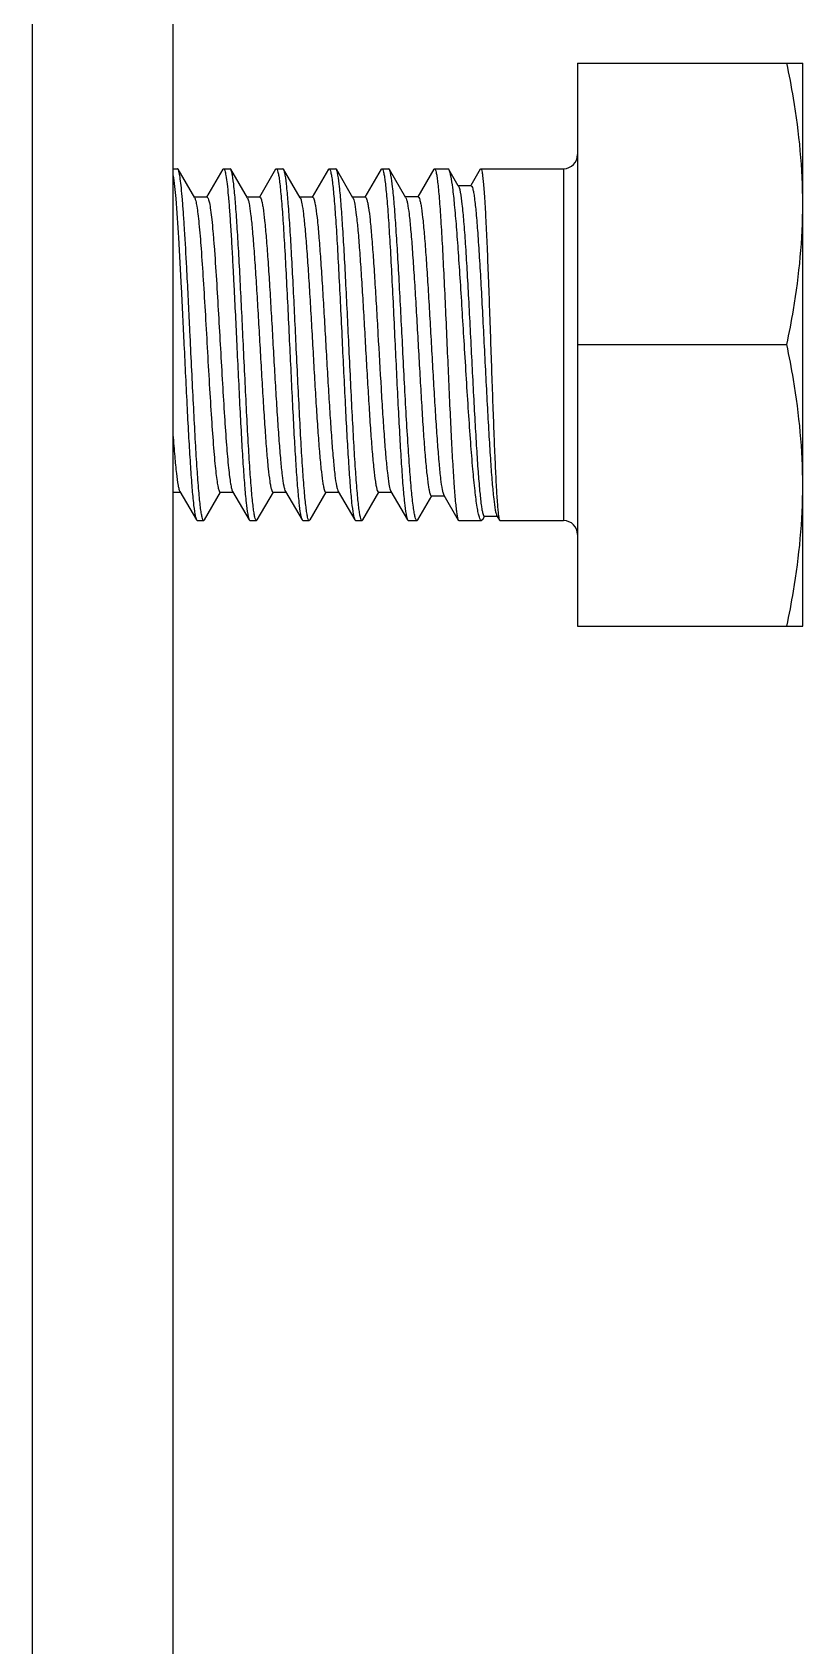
# Model space of a CAD drawing. Extents: x 27938 to 1507990, y 110129 to 923079.
# Drawn here: x 655005 to 655266, y 382901 to 383447 of the extents above; entities that cross this region are included whole.
import ezdxf

# ---------------------------------------------------------------- set-up
doc = ezdxf.new("R2010")
doc.units = 0
doc.header["$LTSCALE"] = 1000
doc.header["$MEASUREMENT"] = 0

msp = doc.modelspace()

# ---------------------------------------------------------------- linework, layer by layer
at = {"linetype": 'Continuous'}
for p, q in [((655005.38, 383729.57), (655005.38, 379764.43)), ((655053.01, 383729.57), (655053.01, 379764.43)), ((655189.93, 383436.38), (655189.93, 383245.87)), ((655189.93, 383436.38), (655266.13, 383436.38)), ((655266.13, 383245.87), (655266.13, 383436.38)), ((655053.01, 383400.66), (655054.5, 383400.66)), ((655060.35, 383390.77), (655054.73, 383400.45)), ((655069.89, 383400.46), (655064.39, 383391.01)), ((655069.89, 383400.46), (655070.12, 383400.66)), ((655070.12, 383400.66), (655072.36, 383400.66)), ((655072.59, 383400.45), (655072.36, 383400.66)), ((655078.21, 383390.77), (655072.59, 383400.45)), ((655087.75, 383400.46), (655082.25, 383391.01)), ((655087.75, 383400.46), (655087.98, 383400.66)), ((655087.98, 383400.66), (655090.22, 383400.66)), ((655090.45, 383400.45), (655090.22, 383400.66)), ((655096.06, 383390.77), (655090.45, 383400.45)), ((655105.61, 383400.46), (655100.11, 383391.01)), ((655105.61, 383400.46), (655105.84, 383400.66)), ((655105.84, 383400.66), (655108.08, 383400.66)), ((655108.31, 383400.45), (655108.08, 383400.66)), ((655113.92, 383390.77), (655108.31, 383400.45)), ((655123.47, 383400.46), (655117.97, 383391.01)), ((655123.47, 383400.46), (655123.7, 383400.66)), ((655123.7, 383400.66), (655125.99, 383400.66)), ((655126.24, 383400.44), (655125.99, 383400.66)), ((655131.79, 383390.86), (655126.24, 383400.44)), ((655141.29, 383400.47), (655135.84, 383391.11)), ((655141.29, 383400.47), (655141.51, 383400.66)), ((655141.51, 383400.66), (655146.05, 383400.66)), ((655146.4, 383400.35), (655146.05, 383400.66)), ((655149.55, 383394.92), (655146.4, 383400.35)), ((655157.01, 383400.53), (655153.79, 383394.98)), ((655157.01, 383400.53), (655157.16, 383400.66)), ((655157.16, 383400.66), (655185.17, 383400.66)), ((655185.17, 383400.66), (655185.17, 383281.59)), ((655149.68, 383394.7), (655149.55, 383394.92)), ((655153.89, 383394.92), (655149.55, 383394.92)), ((655153.79, 383394.98), (655153.76, 383394.92)), ((655064.53, 383391.01), (655060.21, 383391.01)), ((655082.39, 383391.01), (655078.07, 383391.01)), ((655100.25, 383391.01), (655095.93, 383391.01)), ((655118.11, 383391.01), (655113.78, 383391.01)), ((655113.92, 383390.77), (655113.98, 383390.66)), ((655135.98, 383391.11), (655131.65, 383391.11)), ((655189.93, 383341.12), (655260.77, 383341.12)), ((655053.01, 383291.24), (655055.46, 383291.24)), ((655055.32, 383291.48), (655060.96, 383281.79)), ((655063.66, 383281.79), (655069.14, 383291.24)), ((655069, 383291.24), (655073.32, 383291.24)), ((655073.18, 383291.48), (655078.82, 383281.79)), ((655081.52, 383281.79), (655087, 383291.24)), ((655086.86, 383291.24), (655091.18, 383291.24)), ((655091.04, 383291.48), (655096.68, 383281.79)), ((655099.38, 383281.79), (655104.85, 383291.24)), ((655104.72, 383291.24), (655109.04, 383291.24)), ((655108.9, 383291.48), (655114.54, 383281.79)), ((655117.24, 383281.79), (655122.71, 383291.24)), ((655122.57, 383291.24), (655126.9, 383291.24)), ((655126.63, 383291.75), (655126.76, 383291.48)), ((655126.76, 383291.48), (655132.4, 383281.79)), ((655135.9, 383281.85), (655140.6, 383289.96)), ((655140.47, 383289.96), (655144.8, 383289.96)), ((655144.66, 383290.19), (655149.57, 383281.75)), ((655060.96, 383281.79), (655061.19, 383281.59)), ((655061.19, 383281.59), (655063.43, 383281.59)), ((655063.66, 383281.79), (655063.43, 383281.59)), ((655078.82, 383281.79), (655079.05, 383281.59)), ((655079.05, 383281.59), (655081.29, 383281.59)), ((655081.52, 383281.79), (655081.29, 383281.59)), ((655096.68, 383281.79), (655096.91, 383281.59)), ((655096.91, 383281.59), (655099.15, 383281.59)), ((655099.38, 383281.79), (655099.15, 383281.59)), ((655114.54, 383281.79), (655114.77, 383281.59)), ((655114.77, 383281.59), (655117.01, 383281.59)), ((655117.24, 383281.79), (655117.01, 383281.59)), ((655132.4, 383281.79), (655132.63, 383281.59)), ((655132.63, 383281.59), (655135.6, 383281.59)), ((655135.9, 383281.85), (655135.6, 383281.59)), ((655149.57, 383281.75), (655149.75, 383281.59)), ((655149.75, 383281.59), (655157.45, 383281.59)), ((655157.87, 383281.96), (655157.45, 383281.59)), ((655157.87, 383281.96), (655158.47, 383282.98)), ((655158.38, 383283.03), (655162.72, 383283.03)), ((655162.6, 383283.24), (655163.51, 383281.68)), ((655163.51, 383281.68), (655163.61, 383281.59)), ((655163.61, 383281.59), (655185.17, 383281.59)), ((655189.93, 383245.87), (655266.13, 383245.87))]:
    msp.add_line(p, q, dxfattribs=at)
for centre, start, end in [((655185.17, 383405.42), 270, 0), ((655185.17, 383276.83), 0, 90)]:
    msp.add_arc(centre, 4.76, start, end, dxfattribs=at)
for points, knots in [([(655266.13, 383388.75), (655266.13, 383400.73), (655264.6, 383416.75), (655261.59, 383432.45), (655260.77, 383436.38)], [0, 0, 0, 0, 0.749211, 1, 1, 1, 1]), ([(655053.01, 383398.61), (655053.49, 383395.96), (655054.1, 383388.85), (655054.99, 383376.07), (655055.84, 383359.57), (655056.42, 383347.5), (655056.73, 383341.12)], [0, 0, 0, 0, 0.140047, 0.370694, 0.667791, 1, 1, 1, 1]), ([(655054.73, 383400.45), (655054.71, 383400.48), (655054.66, 383400.57), (655054.57, 383400.66), (655054.5, 383400.66)], [0, 0, 0, 0, 0.33644, 1, 1, 1, 1]), ([(655057.67, 383367.26), (655057.44, 383371.53), (655057.1, 383377.63), (655056.59, 383385.3), (655056.24, 383390.01), (655055.88, 383393.9), (655055.54, 383396.93), (655055.18, 383399.01), (655054.93, 383400.11), (655054.73, 383400.45)], [0, 0, 0, 0, 0.384278, 0.548795, 0.691198, 0.809122, 0.900672, 0.964483, 1, 1, 1, 1]), ([(655070.12, 383400.66), (655070.2, 383400.66), (655070.39, 383400.44), (655070.66, 383399.69), (655071.01, 383397.98), (655071.37, 383395.18), (655071.75, 383391.3), (655072.14, 383386.45), (655072.53, 383380.73), (655072.92, 383374.23), (655073.17, 383369.66), (655073.29, 383367.26)], [0, 0, 0, 0, 0.007293, 0.021459, 0.073997, 0.159035, 0.275243, 0.420481, 0.591942, 0.786408, 1, 1, 1, 1]), ([(655076.82, 383341.12), (655076.48, 383348.34), (655075.98, 383358.85), (655075.27, 383372.29), (655074.75, 383380.99), (655074.24, 383388.31), (655073.74, 383394), (655073.31, 383397.65), (655072.91, 383399.58), (655072.72, 383400.23), (655072.59, 383400.45)], [0, 0, 0, 0, 0.363934, 0.530187, 0.678191, 0.802879, 0.899992, 0.966292, 0.987243, 1, 1, 1, 1]), ([(655087.98, 383400.66), (655088.11, 383400.66), (655088.38, 383400.17), (655088.58, 383399.37), (655088.87, 383397.9), (655089.13, 383395.96), (655089.4, 383393.46), (655089.79, 383389.16), (655090.27, 383382.68), (655090.81, 383373.78), (655091.35, 383363.62), (655091.9, 383352.59), (655092.26, 383345), (655092.45, 383341.12)], [0, 0, 0, 0, 0.006687, 0.021748, 0.045922, 0.079138, 0.121135, 0.17154, 0.295605, 0.446631, 0.618866, 0.805704, 1, 1, 1, 1]), ([(655094.68, 383341.12), (655094.34, 383348.34), (655093.84, 383358.85), (655093.13, 383372.29), (655092.61, 383380.99), (655092.1, 383388.31), (655091.6, 383394), (655091.17, 383397.65), (655090.77, 383399.58), (655090.58, 383400.23), (655090.45, 383400.45)], [0, 0, 0, 0, 0.363936, 0.530191, 0.678194, 0.802878, 0.899991, 0.966291, 0.987243, 1, 1, 1, 1]), ([(655105.84, 383400.66), (655105.97, 383400.66), (655106.24, 383400.17), (655106.44, 383399.37), (655106.73, 383397.9), (655106.99, 383395.96), (655107.26, 383393.46), (655107.65, 383389.16), (655108.13, 383382.68), (655108.67, 383373.78), (655109.21, 383363.62), (655109.76, 383352.59), (655110.12, 383345), (655110.3, 383341.12)], [0, 0, 0, 0, 0.006686, 0.021748, 0.045922, 0.079137, 0.121134, 0.171539, 0.2956, 0.446625, 0.618862, 0.805702, 1, 1, 1, 1]), ([(655112.54, 383341.12), (655112.2, 383348.34), (655111.7, 383358.85), (655110.99, 383372.29), (655110.47, 383380.99), (655109.96, 383388.31), (655109.45, 383394), (655109.03, 383397.65), (655108.63, 383399.58), (655108.44, 383400.23), (655108.31, 383400.45)], [0, 0, 0, 0, 0.363938, 0.530193, 0.678196, 0.802878, 0.89999, 0.96629, 0.987243, 1, 1, 1, 1]), ([(655123.7, 383400.66), (655123.83, 383400.66), (655124.1, 383400.17), (655124.3, 383399.37), (655124.59, 383397.9), (655124.84, 383395.96), (655125.12, 383393.46), (655125.51, 383389.16), (655125.98, 383382.68), (655126.53, 383373.78), (655127.07, 383363.62), (655127.62, 383352.59), (655127.98, 383345), (655128.16, 383341.12)], [0, 0, 0, 0, 0.006686, 0.021748, 0.045923, 0.079138, 0.121135, 0.171539, 0.295599, 0.446623, 0.618861, 0.805701, 1, 1, 1, 1]), ([(655130.7, 383341.12), (655130.33, 383348.33), (655129.79, 383358.82), (655129.04, 383372.24), (655128.49, 383380.93), (655127.96, 383388.25), (655127.43, 383393.95), (655126.98, 383397.6), (655126.57, 383399.56), (655126.37, 383400.22), (655126.24, 383400.44)], [0, 0, 0, 0, 0.36329, 0.529314, 0.6772, 0.8019, 0.899174, 0.965796, 0.986969, 1, 1, 1, 1]), ([(655141.51, 383400.66), (655141.64, 383400.66), (655141.89, 383400.17), (655142.09, 383399.37), (655142.36, 383397.9), (655142.61, 383395.96), (655142.87, 383393.46), (655143.24, 383389.16), (655143.69, 383382.68), (655144.2, 383373.78), (655144.71, 383363.62), (655145.22, 383352.59), (655145.56, 383345), (655145.73, 383341.12)], [0, 0, 0, 0, 0.006577, 0.021598, 0.045743, 0.078947, 0.120936, 0.171341, 0.295421, 0.446481, 0.618759, 0.805647, 1, 1, 1, 1]), ([(655151.62, 383341.12), (655151.18, 383348.25), (655150.55, 383358.65), (655149.67, 383371.95), (655149.03, 383380.6), (655148.41, 383387.92), (655147.79, 383393.66), (655147.26, 383397.38), (655146.78, 383399.41), (655146.54, 383400.11), (655146.4, 383400.35)], [0, 0, 0, 0, 0.359931, 0.524763, 0.672002, 0.796741, 0.894844, 0.963163, 0.985535, 1, 1, 1, 1]), ([(655157.16, 383400.66), (655157.28, 383400.66), (655157.46, 383400.14), (655157.63, 383399.38), (655157.84, 383397.89), (655158.04, 383395.96), (655158.25, 383393.46), (655158.55, 383389.16), (655158.91, 383382.68), (655159.31, 383373.78), (655159.72, 383363.62), (655160.12, 383352.59), (655160.38, 383345), (655160.52, 383341.12)], [0, 0, 0, 0, 0.006021, 0.020821, 0.044863, 0.078011, 0.119986, 0.170402, 0.294571, 0.445788, 0.618273, 0.805395, 1, 1, 1, 1]), ([(655149.68, 383394.7), (655149.81, 383394.47), (655150.02, 383393.8), (655150.44, 383391.8), (655150.89, 383388.06), (655151.43, 383382.28), (655151.96, 383374.88), (655152.5, 383366.19), (655153.03, 383356.5), (655153.57, 383346.21), (655154.11, 383335.67), (655154.64, 383325.28), (655155.17, 383315.41), (655155.69, 383306.41), (655156.21, 383298.59), (655156.72, 383292.23), (655157.17, 383287.92), (655157.54, 383285.39), (655157.81, 383284.14), (655158.01, 383283.43), (655158.26, 383283.03), (655158.38, 383283.03)], [0, 0, 0, 0, 0.007107, 0.018639, 0.0548, 0.107312, 0.174177, 0.252841, 0.34033, 0.433375, 0.528546, 0.622381, 0.711512, 0.792794, 0.863403, 0.920942, 0.963521, 0.978774, 0.989867, 0.996808, 1, 1, 1, 1]), ([(655153.89, 383394.92), (655154.02, 383394.92), (655154.28, 383394.5), (655154.49, 383393.74), (655154.78, 383392.4), (655155.17, 383389.7), (655155.65, 383385.15), (655156.18, 383378.46), (655156.71, 383370.33), (655157.25, 383361.06), (655157.79, 383351), (655158.33, 383340.52), (655158.86, 383330.02), (655159.39, 383319.86), (655159.92, 383310.42), (655160.44, 383302.02), (655160.95, 383294.96), (655161.46, 383289.47), (655161.89, 383285.96), (655162.28, 383284.09), (655162.48, 383283.46), (655162.6, 383283.24)], [0, 0, 0, 0, 0.00344, 0.010899, 0.022787, 0.039077, 0.08427, 0.144807, 0.218371, 0.302169, 0.393053, 0.48765, 0.582499, 0.674175, 0.759417, 0.835242, 0.899047, 0.9487, 0.982621, 0.993382, 1, 1, 1, 1]), ([(655060.35, 383390.77), (655060.53, 383390.46), (655060.78, 383389.5), (655061.13, 383387.7), (655061.47, 383385.14), (655061.99, 383380.37), (655062.59, 383372.91), (655063.02, 383366.56), (655063.24, 383363.03)], [0, 0, 0, 0, 0.038835, 0.104857, 0.1976, 0.315752, 0.620526, 1, 1, 1, 1]), ([(655064.53, 383391.01), (655064.74, 383391.01), (655065.09, 383390.15), (655065.39, 383388.85), (655065.79, 383386.39), (655066.16, 383383.18), (655066.55, 383379.11), (655067.1, 383372.31), (655067.46, 383366.86), (655067.7, 383363.03)], [0, 0, 0, 0, 0.022134, 0.075093, 0.160257, 0.276417, 0.421479, 0.592671, 1, 1, 1, 1]), ([(655078.21, 383390.77), (655078.33, 383390.56), (655078.53, 383389.95), (655078.93, 383388.16), (655079.37, 383384.88), (655079.89, 383379.8), (655080.41, 383373.32), (655080.94, 383365.68), (655081.47, 383357.15), (655082, 383348.05), (655082.53, 383338.7), (655083.06, 383329.44), (655083.59, 383320.59), (655084.12, 383312.49), (655084.64, 383305.42), (655085.16, 383299.64), (655085.62, 383295.72), (655086, 383293.39), (655086.27, 383292.25), (655086.48, 383291.59), (655086.74, 383291.24), (655086.86, 383291.24)], [0, 0, 0, 0, 0.007395, 0.019019, 0.054844, 0.106491, 0.172173, 0.249556, 0.335869, 0.428015, 0.522682, 0.616468, 0.706, 0.788063, 0.859716, 0.918399, 0.962047, 0.977755, 0.989231, 0.996485, 1, 1, 1, 1]), ([(655082.39, 383391.01), (655082.51, 383391.01), (655082.77, 383390.66), (655082.97, 383389.99), (655083.25, 383388.85), (655083.63, 383386.53), (655084.09, 383382.61), (655084.61, 383376.82), (655085.13, 383369.75), (655085.66, 383361.65), (655086.19, 383352.8), (655086.72, 383343.54), (655087.25, 383334.19), (655087.78, 383325.08), (655088.31, 383316.56), (655088.84, 383308.92), (655089.36, 383302.44), (655089.87, 383297.36), (655090.32, 383294.08), (655090.72, 383292.3), (655090.92, 383291.69), (655091.04, 383291.48)], [0, 0, 0, 0, 0.003516, 0.010771, 0.022251, 0.037961, 0.081618, 0.140314, 0.21198, 0.294058, 0.383605, 0.477402, 0.572078, 0.664229, 0.750542, 0.827917, 0.893586, 0.945213, 0.981012, 0.992619, 1, 1, 1, 1]), ([(655096.06, 383390.77), (655096.19, 383390.56), (655096.39, 383389.95), (655096.79, 383388.16), (655097.23, 383384.88), (655097.75, 383379.8), (655098.27, 383373.32), (655098.8, 383365.68), (655099.33, 383357.15), (655099.86, 383348.05), (655100.39, 383338.7), (655100.92, 383329.44), (655101.45, 383320.59), (655101.98, 383312.49), (655102.5, 383305.42), (655103.02, 383299.64), (655103.48, 383295.72), (655103.86, 383293.39), (655104.13, 383292.25), (655104.34, 383291.59), (655104.6, 383291.24), (655104.72, 383291.24)], [0, 0, 0, 0, 0.007397, 0.019019, 0.054844, 0.106491, 0.172173, 0.249556, 0.335869, 0.428015, 0.522683, 0.616468, 0.706, 0.788064, 0.859716, 0.918399, 0.962047, 0.977754, 0.989232, 0.996484, 1, 1, 1, 1]), ([(655100.25, 383391.01), (655100.37, 383391.01), (655100.63, 383390.66), (655100.83, 383389.99), (655101.11, 383388.85), (655101.49, 383386.53), (655101.95, 383382.61), (655102.46, 383376.82), (655102.99, 383369.75), (655103.52, 383361.65), (655104.05, 383352.8), (655104.58, 383343.54), (655105.11, 383334.19), (655105.64, 383325.08), (655106.17, 383316.56), (655106.7, 383308.92), (655107.22, 383302.44), (655107.73, 383297.36), (655108.17, 383294.08), (655108.58, 383292.3), (655108.78, 383291.69), (655108.9, 383291.48)], [0, 0, 0, 0, 0.003515, 0.010771, 0.022249, 0.037962, 0.081619, 0.140314, 0.21198, 0.294058, 0.383605, 0.477402, 0.572078, 0.664229, 0.750541, 0.827917, 0.893586, 0.945213, 0.981012, 0.992621, 1, 1, 1, 1]), ([(655113.98, 383390.66), (655114.28, 383390.04), (655114.63, 383388.11), (655115.15, 383384.49), (655115.65, 383379.29), (655116.17, 383372.75), (655116.69, 383365.09), (655117.22, 383356.57), (655117.75, 383347.5), (655118.28, 383338.2), (655118.8, 383329.01), (655119.33, 383320.25), (655119.85, 383312.24), (655120.38, 383305.24), (655120.89, 383299.53), (655121.35, 383295.66), (655121.72, 383293.37), (655122, 383292.24), (655122.2, 383291.58), (655122.46, 383291.24), (655122.57, 383291.24)], [0, 0, 0, 0, 0.020603, 0.057806, 0.110504, 0.176892, 0.254638, 0.340995, 0.432905, 0.527106, 0.620258, 0.709056, 0.790352, 0.861271, 0.919315, 0.962468, 0.977994, 0.989339, 0.996513, 1, 1, 1, 1]), ([(655118.11, 383391.01), (655118.22, 383391.01), (655118.48, 383390.67), (655118.68, 383390.02), (655118.95, 383388.92), (655119.33, 383386.66), (655119.78, 383382.85), (655120.29, 383377.22), (655120.81, 383370.33), (655121.33, 383362.42), (655121.85, 383353.76), (655122.55, 383341.62), (655123.23, 383329.53), (655123.94, 383317.91), (655124.46, 383310.21), (655124.98, 383303.6), (655125.48, 383298.28), (655125.99, 383294.49), (655126.35, 383292.45), (655126.63, 383291.75)], [0, 0, 0, 0, 0.003451, 0.010528, 0.02171, 0.037015, 0.079558, 0.136815, 0.206829, 0.287179, 0.375068, 0.467432, 0.652658, 0.739058, 0.81724, 0.884486, 0.938474, 0.977372, 1, 1, 1, 1]), ([(655131.79, 383390.86), (655131.92, 383390.65), (655132.12, 383390.03), (655132.53, 383388.21), (655132.97, 383384.85), (655133.5, 383379.67), (655134.02, 383373.06), (655134.55, 383365.28), (655135.09, 383356.6), (655135.62, 383347.35), (655136.15, 383337.86), (655136.69, 383328.47), (655137.22, 383319.52), (655137.74, 383311.34), (655138.27, 383304.21), (655138.78, 383298.39), (655139.24, 383294.45), (655139.62, 383292.12), (655139.89, 383290.98), (655140.09, 383290.31), (655140.35, 383289.96), (655140.47, 383289.96)], [0, 0, 0, 0, 0.007409, 0.01909, 0.055149, 0.107148, 0.173245, 0.251046, 0.337725, 0.430132, 0.524922, 0.618672, 0.708016, 0.789761, 0.861007, 0.919255, 0.962504, 0.978047, 0.989392, 0.996551, 1, 1, 1, 1]), ([(655135.98, 383391.11), (655136.1, 383391.11), (655136.36, 383390.75), (655136.57, 383390.06), (655136.85, 383388.89), (655137.23, 383386.52), (655137.7, 383382.5), (655138.22, 383376.6), (655138.75, 383369.38), (655139.28, 383361.12), (655139.81, 383352.12), (655140.35, 383342.71), (655140.88, 383333.23), (655141.41, 383324.01), (655141.94, 383315.4), (655142.47, 383307.7), (655142.98, 383301.18), (655143.5, 383296.08), (655143.94, 383292.79), (655144.34, 383291.01), (655144.54, 383290.4), (655144.66, 383290.19)], [0, 0, 0, 0, 0.003529, 0.010847, 0.022435, 0.038293, 0.08234, 0.141503, 0.213655, 0.296174, 0.386062, 0.480058, 0.574763, 0.666765, 0.752768, 0.829708, 0.894868, 0.945981, 0.981331, 0.99276, 1, 1, 1, 1]), ([(655260.77, 383341.12), (655261.59, 383345.05), (655264.6, 383360.75), (655266.13, 383376.77), (655266.13, 383388.75)], [0, 0, 0, 0, 0.250789, 1, 1, 1, 1]), ([(655058.96, 383341.12), (655058.86, 383343.37), (655058.44, 383352.09), (655058.01, 383360.8), (655057.67, 383367.26)], [0, 0, 0, 0, 0.258222, 1, 1, 1, 1]), ([(655073.29, 383367.26), (655073.4, 383365.19), (655073.85, 383356.47), (655074.27, 383347.76), (655074.59, 383341.12)], [0, 0, 0, 0, 0.238495, 1, 1, 1, 1]), ([(655063.24, 383363.03), (655063.49, 383359.06), (655063.98, 383350.89), (655064.67, 383338.6), (655065.37, 383326.46), (655066.06, 383315.26), (655066.67, 383306.84), (655067.17, 383301.11), (655067.52, 383297.72), (655067.86, 383295.05), (655068.22, 383293.02), (655068.49, 383291.92), (655068.82, 383291.24), (655069, 383291.24)], [0, 0, 0, 0, 0.165501, 0.339784, 0.511803, 0.670616, 0.80615, 0.862438, 0.909852, 0.947659, 0.975319, 0.992557, 1, 1, 1, 1]), ([(655067.7, 383363.03), (655068.2, 383355.28), (655068.85, 383343.57), (655069.74, 383328.16), (655070.4, 383317.27), (655071.06, 383307.77), (655071.63, 383300.96), (655072.12, 383296.62), (655072.44, 383294.29), (655072.77, 383292.64), (655073.01, 383291.77), (655073.18, 383291.48)], [0, 0, 0, 0, 0.324453, 0.489839, 0.64461, 0.779868, 0.887864, 0.929656, 0.962499, 0.985988, 1, 1, 1, 1]), ([(655056.73, 383341.12), (655057.07, 383333.91), (655057.57, 383323.4), (655058.28, 383309.95), (655058.8, 383301.26), (655059.31, 383293.93), (655059.81, 383288.24), (655060.24, 383284.6), (655060.64, 383282.66), (655060.83, 383282.01), (655060.96, 383281.79)], [0, 0, 0, 0, 0.363997, 0.530272, 0.678287, 0.802974, 0.90007, 0.966338, 0.987267, 1, 1, 1, 1]), ([(655063.43, 383281.59), (655063.29, 383281.59), (655063.03, 383282.07), (655062.83, 383282.88), (655062.54, 383284.34), (655062.28, 383286.29), (655062.01, 383288.79), (655061.61, 383293.09), (655061.14, 383299.57), (655060.6, 383308.47), (655060.06, 383318.63), (655059.51, 383329.66), (655059.15, 383337.25), (655058.96, 383341.12)], [0, 0, 0, 0, 0.006687, 0.021749, 0.045924, 0.07914, 0.121138, 0.171544, 0.295611, 0.44664, 0.618872, 0.805705, 1, 1, 1, 1]), ([(655074.59, 383341.12), (655074.93, 383333.91), (655075.43, 383323.4), (655076.14, 383309.95), (655076.66, 383301.26), (655077.16, 383293.93), (655077.67, 383288.24), (655078.1, 383284.6), (655078.5, 383282.66), (655078.69, 383282.01), (655078.82, 383281.79)], [0, 0, 0, 0, 0.363992, 0.530264, 0.678281, 0.802969, 0.900068, 0.966337, 0.987267, 1, 1, 1, 1]), ([(655081.29, 383281.59), (655081.15, 383281.59), (655080.89, 383282.07), (655080.68, 383282.88), (655080.4, 383284.34), (655080.14, 383286.29), (655079.87, 383288.79), (655079.47, 383293.09), (655079, 383299.57), (655078.46, 383308.47), (655077.92, 383318.63), (655077.37, 383329.66), (655077.01, 383337.25), (655076.82, 383341.12)], [0, 0, 0, 0, 0.006687, 0.02175, 0.045925, 0.079141, 0.121139, 0.171544, 0.29561, 0.446639, 0.618874, 0.805705, 1, 1, 1, 1]), ([(655092.45, 383341.12), (655092.79, 383333.91), (655093.29, 383323.4), (655094, 383309.95), (655094.52, 383301.26), (655095.02, 383293.93), (655095.53, 383288.24), (655095.96, 383284.6), (655096.36, 383282.66), (655096.55, 383282.01), (655096.68, 383281.79)], [0, 0, 0, 0, 0.36399, 0.530265, 0.678283, 0.80297, 0.900067, 0.966336, 0.987267, 1, 1, 1, 1]), ([(655099.15, 383281.59), (655099.01, 383281.59), (655098.75, 383282.07), (655098.54, 383282.88), (655098.26, 383284.34), (655098, 383286.29), (655097.73, 383288.79), (655097.33, 383293.09), (655096.86, 383299.57), (655096.32, 383308.47), (655095.78, 383318.63), (655095.23, 383329.66), (655094.87, 383337.25), (655094.68, 383341.12)], [0, 0, 0, 0, 0.006687, 0.02175, 0.045926, 0.079142, 0.121139, 0.171543, 0.295606, 0.446635, 0.618871, 0.805705, 1, 1, 1, 1]), ([(655110.3, 383341.12), (655110.65, 383333.91), (655111.15, 383323.4), (655111.86, 383309.95), (655112.38, 383301.26), (655112.88, 383293.93), (655113.39, 383288.24), (655113.82, 383284.6), (655114.22, 383282.66), (655114.41, 383282.01), (655114.54, 383281.79)], [0, 0, 0, 0, 0.363992, 0.53027, 0.678287, 0.802972, 0.900066, 0.966335, 0.987267, 1, 1, 1, 1]), ([(655117.01, 383281.59), (655116.87, 383281.59), (655116.61, 383282.07), (655116.4, 383282.88), (655116.12, 383284.34), (655115.86, 383286.29), (655115.59, 383288.79), (655115.19, 383293.09), (655114.72, 383299.56), (655114.18, 383308.47), (655113.64, 383318.63), (655113.09, 383329.66), (655112.73, 383337.25), (655112.54, 383341.12)], [0, 0, 0, 0, 0.006687, 0.021749, 0.045924, 0.07914, 0.121137, 0.17154, 0.295601, 0.446627, 0.618864, 0.805703, 1, 1, 1, 1]), ([(655128.16, 383341.12), (655128.51, 383333.91), (655129.01, 383323.4), (655129.72, 383309.95), (655130.24, 383301.26), (655130.74, 383293.93), (655131.25, 383288.24), (655131.68, 383284.6), (655132.08, 383282.66), (655132.27, 383282.01), (655132.4, 383281.79)], [0, 0, 0, 0, 0.363998, 0.530276, 0.678291, 0.802973, 0.900067, 0.966336, 0.987267, 1, 1, 1, 1]), ([(655135.6, 383281.59), (655135.46, 383281.59), (655135.16, 383282.05), (655134.93, 383282.88), (655134.61, 383284.34), (655134.18, 383287.28), (655133.65, 383292.26), (655133.07, 383299.56), (655132.47, 383308.47), (655131.88, 383318.63), (655131.29, 383329.66), (655130.9, 383337.25), (655130.7, 383341.12)], [0, 0, 0, 0, 0.007081, 0.022303, 0.046557, 0.07981, 0.172207, 0.296205, 0.44712, 0.619207, 0.805877, 1, 1, 1, 1]), ([(655145.73, 383341.12), (655146.05, 383333.86), (655146.51, 383323.29), (655147.16, 383309.77), (655147.63, 383301.05), (655148.09, 383293.73), (655148.49, 383288.62), (655148.83, 383285.43), (655149.06, 383283.75), (655149.28, 383282.57), (655149.45, 383281.95), (655149.57, 383281.75)], [0, 0, 0, 0, 0.366142, 0.533181, 0.681612, 0.806274, 0.90284, 0.939518, 0.968031, 0.988196, 1, 1, 1, 1]), ([(655157.45, 383281.59), (655157.29, 383281.59), (655156.93, 383282.02), (655156.64, 383282.89), (655156.27, 383284.33), (655155.75, 383287.28), (655155.12, 383292.25), (655154.43, 383299.56), (655153.72, 383308.47), (655153.02, 383318.63), (655152.32, 383329.66), (655151.85, 383337.25), (655151.62, 383341.12)], [0, 0, 0, 0, 0.007835, 0.023392, 0.047821, 0.08116, 0.173569, 0.297436, 0.448123, 0.619913, 0.806242, 1, 1, 1, 1]), ([(655160.52, 383341.12), (655160.64, 383337.39), (655160.9, 383330.04), (655161.27, 383319.36), (655161.65, 383309.45), (655162.01, 383300.68), (655162.37, 383293.36), (655162.68, 383288.28), (655162.94, 383285.14), (655163.11, 383283.52), (655163.29, 383282.43), (655163.41, 383281.85), (655163.51, 383281.68)], [0, 0, 0, 0, 0.188442, 0.370144, 0.538605, 0.687798, 0.812406, 0.907981, 0.943781, 0.971161, 0.989909, 1, 1, 1, 1]), ([(655266.13, 383293.5), (655266.13, 383305.48), (655264.6, 383321.5), (655261.59, 383337.2), (655260.77, 383341.12)], [0, 0, 0, 0, 0.749211, 1, 1, 1, 1]), ([(655053.01, 383310.59), (655053.19, 383308.14), (655053.52, 383303.76), (655054.07, 383298.06), (655054.54, 383294.37), (655054.97, 383292.38), (655055.19, 383291.71), (655055.32, 383291.48)], [0, 0, 0, 0, 0.381828, 0.682922, 0.89127, 0.958208, 1, 1, 1, 1]), ([(655260.77, 383245.87), (655261.59, 383249.8), (655264.6, 383265.5), (655266.13, 383281.52), (655266.13, 383293.5)], [0, 0, 0, 0, 0.250789, 1, 1, 1, 1])]:
    msp.add_open_spline(points, degree=3, knots=knots, dxfattribs=at)

doc.saveas('drawing.dxf')
